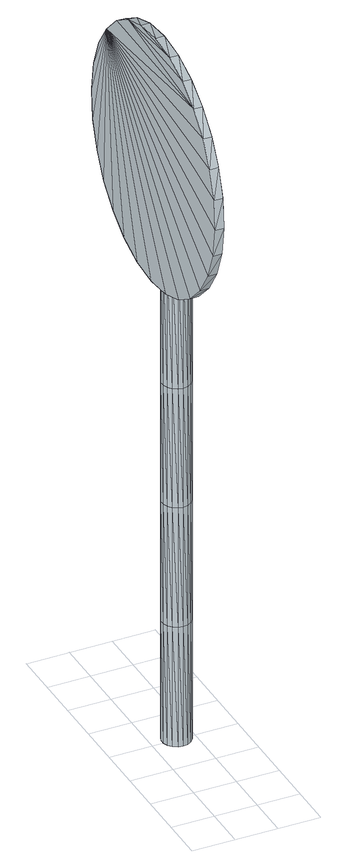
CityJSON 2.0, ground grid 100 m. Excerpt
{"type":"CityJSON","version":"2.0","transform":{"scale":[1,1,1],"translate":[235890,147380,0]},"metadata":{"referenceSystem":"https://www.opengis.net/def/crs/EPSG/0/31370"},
"CityObjects":{
"object1":{"type":"GenericCityObject","attributes":{"cluster":84,"mean_distance_to_centroid":0.188,"new_centroid_x":235839.93,"new_centroid_y":147764.51,"mean_distance_to_camera":11.03,"H1":0,"H2":0,"Z_final":109.34,"cluster2":-1,"proj_x":235837.95,"proj_y":147767.42,"id_line":53481,"bearing_l":235.69,"distance":3.52,"orientation":"left","G_obj":55.69},"geometry":[{"type":"MultiSurface","lod":"2","boundaries":[[[0,1,2]],[[2,1,3]],[[3,1,4]],[[4,1,5]],[[5,1,6]],[[1,7,6]],[[1,8,7]],[[1,9,8]],[[1,10,9]],[[1,11,10]],[[1,12,11]],[[1,13,12]],[[1,14,13]],[[15,14,1]],[[16,15,1]],[[17,16,1]],[[18,17,1]],[[0,18,1]],[[19,20,0]],[[19,0,2]],[[21,19,2]],[[21,2,3]],[[21,3,22]],[[22,3,4]],[[22,4,23]],[[23,4,5]],[[23,5,24]],[[24,5,6]],[[24,6,25]],[[25,6,7]],[[25,7,26]],[[26,7,8]],[[26,8,27]],[[8,9,27]],[[27,9,28]],[[9,10,28]],[[10,29,28]],[[10,11,29]],[[11,30,29]],[[11,12,30]],[[30,12,31]],[[31,12,13]],[[31,13,32]],[[32,13,14]],[[32,14,33]],[[33,14,15]],[[33,15,34]],[[34,15,16]],[[34,16,35]],[[35,16,17]],[[36,35,17]],[[18,36,17]],[[20,36,18]],[[20,18,0]],[[37,38,20]],[[37,20,19]],[[39,37,19]],[[21,39,19]],[[39,21,40]],[[40,21,22]],[[40,22,41]],[[41,22,23]],[[41,23,42]],[[42,23,24]],[[42,24,43]],[[43,24,25]],[[43,25,44]],[[44,25,26]],[[26,45,44]],[[26,27,45]],[[27,46,45]],[[27,28,46]],[[28,47,46]],[[28,29,47]],[[47,29,48]],[[29,30,48]],[[48,30,49]],[[49,30,31]],[[49,31,50]],[[50,31,32]],[[50,32,51]],[[51,32,33]],[[51,33,52]],[[52,33,34]],[[52,34,53]],[[53,34,35]],[[54,53,35]],[[54,35,36]],[[38,54,36]],[[38,36,20]],[[55,56,38]],[[55,38,37]],[[57,55,37]],[[57,37,39]],[[57,39,58]],[[58,39,40]],[[58,40,59]],[[59,40,41]],[[59,41,60]],[[60,41,42]],[[60,42,61]],[[61,42,43]],[[61,43,62]],[[62,43,44]],[[44,63,62]],[[44,45,63]],[[45,64,63]],[[45,46,64]],[[46,65,64]],[[46,47,65]],[[47,66,65]],[[47,48,66]],[[66,48,67]],[[67,48,49]],[[67,49,68]],[[68,49,50]],[[68,50,69]],[[69,50,51]],[[69,51,70]],[[70,51,52]],[[70,52,71]],[[71,52,53]],[[72,71,53]],[[72,53,54]],[[56,72,54]],[[56,54,38]],[[73,74,56]],[[73,56,55]],[[75,73,55]],[[75,55,57]],[[75,57,76]],[[76,57,58]],[[76,58,77]],[[77,58,59]],[[77,59,78]],[[78,59,60]],[[78,60,79]],[[79,60,61]],[[79,61,80]],[[80,61,62]],[[62,81,80]],[[62,63,81]],[[63,82,81]],[[63,64,82]],[[64,83,82]],[[64,65,83]],[[65,84,83]],[[65,66,84]],[[84,66,85]],[[85,66,67]],[[85,67,86]],[[86,67,68]],[[86,68,87]],[[87,68,69]],[[87,69,88]],[[88,69,70]],[[88,70,89]],[[89,70,71]],[[90,89,71]],[[90,71,72]],[[74,90,72]],[[74,72,56]],[[91,92,74]],[[91,74,73]],[[93,91,73]],[[93,73,75]],[[93,75,94]],[[94,75,76]],[[94,76,95]],[[95,76,77]],[[95,77,96]],[[96,77,78]],[[96,78,97]],[[97,78,79]],[[97,79,98]],[[98,79,80]],[[80,99,98]],[[80,81,99]],[[81,100,99]],[[81,82,100]],[[82,101,100]],[[82,83,101]],[[83,102,101]],[[83,84,102]],[[102,84,103]],[[103,84,85]],[[103,85,104]],[[104,85,86]],[[104,86,105]],[[105,86,87]],[[105,87,106]],[[106,87,88]],[[106,88,107]],[[107,88,89]],[[108,107,89]],[[108,89,90]],[[92,108,90]],[[92,90,74]],[[92,91,109]],[[91,93,109]],[[93,94,109]],[[94,95,109]],[[95,96,109]],[[109,96,97]],[[109,97,98]],[[109,98,99]],[[109,99,100]],[[109,100,101]],[[109,101,102]],[[109,102,103]],[[109,103,104]],[[105,109,104]],[[106,109,105]],[[107,109,106]],[[108,109,107]],[[92,109,108]],[[110,111,112]],[[113,112,114]],[[115,112,113]],[[116,112,115]],[[117,112,116]],[[118,112,117]],[[119,112,118]],[[120,112,119]],[[121,112,120]],[[122,112,121]],[[122,123,112]],[[123,110,112]],[[111,124,112]],[[124,125,112]],[[125,126,112]],[[126,127,112]],[[127,128,112]],[[128,129,112]],[[129,130,112]],[[130,131,112]],[[112,131,132]],[[131,133,132]],[[131,134,133]],[[133,134,135]],[[133,135,136]],[[135,137,136]],[[133,136,138]],[[136,139,138]],[[136,137,139]],[[137,140,139]],[[137,135,140]],[[135,141,140]],[[135,134,141]],[[134,142,141]],[[134,131,142]],[[131,143,142]],[[131,130,143]],[[143,130,144]],[[144,130,129]],[[144,129,145]],[[145,129,128]],[[145,128,146]],[[146,127,147]],[[147,127,126]],[[147,126,148]],[[148,126,125]],[[148,125,149]],[[149,125,124]],[[150,149,124]],[[150,124,111]],[[151,150,111]],[[151,111,110]],[[152,151,110]],[[152,110,123]],[[146,128,127]],[[153,123,122]],[[154,153,122]],[[154,122,121]],[[155,154,121]],[[155,121,120]],[[156,155,120]],[[156,120,119]],[[157,156,119]],[[157,119,118]],[[157,118,158]],[[158,118,117]],[[158,117,159]],[[153,152,123]],[[159,117,116]],[[159,116,160]],[[160,116,115]],[[160,115,161]],[[161,115,113]],[[161,113,162]],[[162,113,114]],[[162,114,163]],[[163,114,112]],[[163,112,164]],[[164,112,132]],[[132,165,164]],[[132,133,165]],[[133,138,165]],[[138,139,140]],[[161,162,163]],[[160,161,163]],[[159,160,163]],[[158,159,163]],[[157,158,163]],[[156,157,163]],[[155,156,163]],[[154,155,163]],[[153,154,163]],[[153,163,152]],[[152,163,151]],[[151,163,150]],[[150,163,149]],[[149,163,148]],[[148,163,147]],[[147,163,146]],[[146,163,145]],[[145,163,144]],[[144,163,143]],[[143,163,142]],[[163,164,142]],[[142,164,165]],[[142,165,141]],[[165,140,141]],[[165,138,140]],[[166,167,168]],[[168,167,169]],[[170,168,169]],[[170,169,171]],[[170,171,172]],[[172,171,173]],[[172,173,174]],[[174,173,175]],[[174,175,176]],[[176,175,177]],[[176,177,178]],[[178,177,179]],[[178,179,180]],[[180,179,181]],[[180,181,182]],[[182,181,183]],[[182,183,184]],[[184,183,185]],[[184,185,186]],[[186,185,187]],[[186,187,188]],[[188,187,189]],[[188,189,190]],[[190,189,191]],[[192,190,191]],[[192,191,193]],[[194,192,193]],[[194,193,195]],[[196,194,195]],[[196,195,197]],[[198,196,197]],[[198,197,199]],[[200,198,199]],[[200,199,201]],[[202,200,201]],[[202,201,203]],[[204,202,203]],[[204,203,205]],[[206,204,205]],[[206,205,207]],[[208,206,207]],[[208,207,209]],[[210,208,209]],[[210,209,211]],[[212,210,211]],[[212,211,213]],[[214,212,213]],[[214,213,215]],[[216,214,215]],[[216,215,217]],[[216,217,218]],[[218,217,219]],[[218,219,220]],[[220,219,221]],[[220,221,222]],[[222,221,223]],[[222,223,224]],[[224,223,225]],[[224,225,226]],[[226,225,227]],[[226,227,228]],[[228,227,229]],[[228,229,230]],[[230,229,231]],[[230,231,232]],[[232,231,233]],[[232,233,234]],[[234,233,235]],[[234,235,236]],[[236,235,237]],[[236,237,238]],[[238,237,239]],[[240,238,239]],[[240,239,241]],[[240,241,242]],[[242,241,243]],[[243,244,242]],[[243,245,244]],[[244,245,246]],[[246,245,247]],[[246,247,248]],[[248,247,249]],[[248,249,250]],[[250,249,251]],[[250,251,252]],[[252,251,253]],[[252,253,254]],[[254,253,255]],[[254,255,256]],[[256,255,257]],[[256,257,258]],[[258,257,259]],[[258,259,260]],[[260,259,261]],[[260,261,262]],[[262,261,263]],[[262,263,264]],[[264,263,265]],[[264,265,266]],[[266,265,267]],[[266,267,268]],[[268,267,269]],[[269,270,268]],[[269,271,270]],[[271,272,270]],[[271,273,272]],[[273,274,272]],[[273,275,274]],[[275,276,274]],[[275,277,276]],[[277,278,276]],[[277,279,278]],[[279,280,278]],[[279,281,280]],[[281,282,280]],[[281,283,282]],[[283,284,282]],[[283,285,284]],[[285,286,284]],[[285,287,286]],[[287,288,286]],[[287,289,288]],[[289,290,288]],[[289,291,290]],[[290,291,292]],[[292,291,293]],[[292,293,294]],[[294,293,295]],[[294,295,296]],[[296,295,297]],[[296,297,298]],[[298,297,299]],[[298,299,300]],[[300,299,301]],[[300,301,302]],[[302,301,303]],[[302,303,304]],[[304,303,305]],[[304,305,306]],[[306,305,307]],[[306,307,308]],[[308,307,309]],[[308,309,310]],[[310,309,311]],[[310,311,312]],[[312,311,313]],[[313,166,312]],[[313,167,166]],[[169,167,313]],[[169,313,171]],[[171,313,311]],[[173,171,311]],[[173,311,309]],[[175,173,309]],[[175,309,307]],[[177,175,307]],[[177,307,305]],[[179,177,305]],[[179,305,303]],[[181,179,303]],[[181,303,301]],[[183,181,301]],[[183,301,299]],[[183,299,297]],[[185,183,297]],[[185,297,295]],[[187,185,295]],[[187,295,293]],[[189,187,293]],[[189,293,291]],[[189,291,289]],[[189,289,287]],[[191,189,287]],[[191,287,285]],[[193,191,285]],[[195,193,285]],[[195,285,283]],[[197,195,283]],[[199,197,283]],[[201,199,283]],[[201,283,281]],[[203,201,281]],[[205,203,281]],[[205,281,279]],[[205,279,207]],[[207,279,209]],[[209,279,277]],[[209,277,211]],[[211,277,275]],[[211,275,213]],[[213,275,273]],[[213,273,215]],[[215,273,271]],[[215,271,217]],[[217,271,219]],[[219,271,269]],[[219,269,221]],[[221,269,223]],[[223,269,267]],[[223,267,225]],[[225,267,265]],[[225,265,227]],[[227,265,263]],[[227,263,229]],[[229,263,261]],[[229,261,231]],[[231,261,259]],[[231,259,257]],[[231,257,233]],[[233,257,255]],[[233,255,235]],[[235,255,253]],[[235,253,237]],[[253,251,237]],[[237,251,249]],[[237,249,239]],[[249,247,239]],[[239,247,245]],[[239,245,241]],[[241,245,243]],[[240,242,244]],[[168,312,166]],[[170,312,168]],[[170,310,312]],[[172,310,170]],[[172,308,310]],[[174,308,172]],[[174,306,308]],[[176,306,174]],[[176,304,306]],[[178,304,176]],[[178,302,304]],[[180,302,178]],[[180,300,302]],[[182,300,180]],[[182,298,300]],[[182,296,298]],[[184,296,182]],[[184,294,296]],[[186,294,184]],[[186,292,294]],[[188,292,186]],[[188,290,292]],[[188,288,290]],[[188,286,288]],[[190,286,188]],[[190,284,286]],[[192,284,190]],[[194,284,192]],[[194,282,284]],[[196,282,194]],[[198,282,196]],[[200,282,198]],[[200,280,282]],[[202,280,200]],[[204,280,202]],[[204,278,280]],[[204,206,278]],[[206,208,278]],[[208,276,278]],[[208,210,276]],[[210,274,276]],[[210,212,274]],[[212,272,274]],[[212,214,272]],[[214,270,272]],[[214,216,270]],[[216,218,270]],[[218,268,270]],[[218,220,268]],[[220,222,268]],[[222,266,268]],[[222,224,266]],[[224,264,266]],[[224,226,264]],[[226,262,264]],[[226,228,262]],[[228,260,262]],[[228,230,260]],[[230,258,260]],[[230,256,258]],[[230,232,256]],[[232,254,256]],[[232,234,254]],[[234,252,254]],[[234,236,252]],[[252,236,250]],[[236,248,250]],[[236,238,248]],[[248,238,246]],[[238,244,246]],[[238,240,244]],[[314,315,316]],[[316,315,317]],[[318,316,317]],[[318,317,319]],[[318,319,320]],[[320,319,321]],[[320,321,322]],[[322,321,323]],[[322,323,324]],[[324,323,325]],[[324,325,326]],[[326,325,327]],[[326,327,328]],[[328,327,329]],[[328,329,330]],[[330,329,331]],[[330,331,332]],[[332,331,333]],[[332,333,334]],[[334,333,335]],[[334,335,336]],[[336,335,337]],[[336,337,338]],[[338,337,339]],[[340,338,339]],[[340,339,341]],[[342,340,341]],[[342,341,343]],[[344,342,343]],[[344,343,345]],[[346,344,345]],[[346,345,347]],[[348,346,347]],[[348,347,349]],[[350,348,349]],[[350,349,351]],[[352,350,351]],[[352,351,353]],[[354,352,353]],[[354,353,355]],[[356,354,355]],[[356,355,357]],[[358,356,357]],[[358,357,359]],[[360,358,359]],[[360,359,361]],[[362,360,361]],[[362,361,363]],[[364,362,363]],[[364,363,365]],[[364,365,366]],[[366,365,367]],[[366,367,368]],[[368,367,369]],[[368,369,370]],[[370,369,371]],[[370,371,372]],[[372,371,373]],[[372,373,374]],[[374,373,375]],[[374,375,376]],[[376,375,377]],[[376,377,378]],[[378,377,379]],[[378,379,380]],[[380,379,381]],[[380,381,382]],[[382,381,383]],[[382,383,384]],[[384,383,385]],[[384,385,386]],[[386,385,387]],[[388,386,387]],[[388,387,389]],[[388,389,390]],[[390,389,391]],[[391,392,390]],[[391,393,392]],[[392,393,394]],[[394,393,395]],[[394,395,396]],[[396,395,397]],[[396,397,398]],[[398,397,399]],[[398,399,400]],[[400,399,401]],[[400,401,402]],[[402,401,403]],[[402,403,404]],[[404,403,405]],[[404,405,406]],[[406,405,407]],[[406,407,408]],[[408,407,409]],[[408,409,410]],[[410,409,411]],[[410,411,412]],[[412,411,413]],[[412,413,414]],[[414,413,415]],[[414,415,416]],[[416,415,417]],[[417,418,416]],[[417,419,418]],[[419,420,418]],[[419,421,420]],[[421,422,420]],[[421,423,422]],[[423,424,422]],[[423,425,424]],[[425,426,424]],[[425,427,426]],[[427,428,426]],[[427,429,428]],[[429,430,428]],[[429,431,430]],[[431,432,430]],[[431,433,432]],[[433,434,432]],[[433,435,434]],[[435,436,434]],[[435,437,436]],[[437,438,436]],[[437,439,438]],[[438,439,440]],[[440,439,441]],[[440,441,442]],[[442,441,443]],[[442,443,444]],[[444,443,445]],[[444,445,446]],[[446,445,447]],[[446,447,448]],[[448,447,449]],[[448,449,450]],[[450,449,451]],[[450,451,452]],[[452,451,453]],[[452,453,454]],[[454,453,455]],[[454,455,456]],[[456,455,457]],[[456,457,458]],[[458,457,459]],[[458,459,460]],[[460,459,461]],[[461,314,460]],[[461,315,314]],[[317,315,461]],[[317,461,319]],[[319,461,459]],[[321,319,459]],[[321,459,457]],[[323,321,457]],[[323,457,455]],[[325,323,455]],[[325,455,453]],[[327,325,453]],[[327,453,451]],[[329,327,451]],[[329,451,449]],[[331,329,449]],[[331,449,447]],[[331,447,445]],[[333,331,445]],[[333,445,443]],[[335,333,443]],[[335,443,441]],[[337,335,441]],[[337,441,439]],[[337,439,437]],[[337,437,435]],[[339,337,435]],[[339,435,433]],[[341,339,433]],[[343,341,433]],[[343,433,431]],[[345,343,431]],[[347,345,431]],[[349,347,431]],[[349,431,429]],[[351,349,429]],[[353,351,429]],[[353,429,427]],[[353,427,355]],[[355,427,357]],[[357,427,425]],[[357,425,359]],[[359,425,423]],[[359,423,361]],[[361,423,421]],[[361,421,363]],[[363,421,419]],[[363,419,365]],[[365,419,367]],[[367,419,417]],[[367,417,369]],[[369,417,371]],[[371,417,415]],[[371,415,373]],[[373,415,413]],[[373,413,375]],[[375,413,411]],[[375,411,377]],[[377,411,409]],[[377,409,379]],[[379,409,407]],[[379,407,405]],[[379,405,381]],[[381,405,403]],[[381,403,383]],[[383,403,401]],[[383,401,385]],[[401,399,385]],[[385,399,397]],[[385,397,387]],[[397,395,387]],[[387,395,393]],[[387,393,389]],[[389,393,391]],[[388,390,392]],[[316,460,314]],[[318,460,316]],[[318,458,460]],[[320,458,318]],[[320,456,458]],[[322,456,320]],[[322,454,456]],[[324,454,322]],[[324,452,454]],[[326,452,324]],[[326,450,452]],[[328,450,326]],[[328,448,450]],[[330,448,328]],[[330,446,448]],[[330,444,446]],[[332,444,330]],[[332,442,444]],[[334,442,332]],[[334,440,442]],[[336,440,334]],[[336,438,440]],[[336,436,438]],[[336,434,436]],[[338,434,336]],[[338,432,434]],[[340,432,338]],[[342,432,340]],[[342,430,432]],[[344,430,342]],[[346,430,344]],[[348,430,346]],[[348,428,430]],[[350,428,348]],[[352,428,350]],[[352,426,428]],[[352,354,426]],[[354,356,426]],[[356,424,426]],[[356,358,424]],[[358,422,424]],[[358,360,422]],[[360,420,422]],[[360,362,420]],[[362,418,420]],[[362,364,418]],[[364,366,418]],[[366,416,418]],[[366,368,416]],[[368,370,416]],[[370,414,416]],[[370,372,414]],[[372,412,414]],[[372,374,412]],[[374,410,412]],[[374,376,410]],[[376,408,410]],[[376,378,408]],[[378,406,408]],[[378,404,406]],[[378,380,404]],[[380,402,404]],[[380,382,402]],[[382,400,402]],[[382,384,400]],[[400,384,398]],[[384,396,398]],[[384,386,396]],[[396,386,394]],[[386,392,394]],[[386,388,392]]]}]}
},
"vertices":[
[59,339,2],[59,305,2],[71,337,2],[81,331,2],[88,322,2],[92,311,2],[92,300,2],[88,289,2],[81,280,2],[71,274,2],[59,272,2],[48,274,2],[38,280,2],[30,289,2],[26,300,2],[26,311,2],[30,322,2],[38,331,2],[48,337,2],[71,337,300],[59,339,300],[81,331,300],[88,322,300],[92,311,300],[92,300,300],[88,289,300],[81,280,300],[71,274,300],[59,272,300],[48,274,300],[38,280,300],[30,289,300],[26,300,300],[26,311,300],[30,322,300],[38,331,300],[48,337,300],[71,337,598],[59,339,598],[81,331,598],[88,322,598],[92,311,598],[92,300,598],[88,289,598],[81,280,598],[71,274,598],[59,272,598],[48,274,598],[38,280,598],[30,289,598],[26,300,598],[26,311,598],[30,322,598],[38,331,598],[48,337,598],[71,337,895],[59,339,895],[81,331,895],[88,322,895],[92,311,895],[92,300,895],[88,289,895],[81,280,895],[71,274,895],[59,272,895],[48,274,895],[38,280,895],[30,289,895],[26,300,895],[26,311,895],[30,322,895],[38,331,895],[48,337,895],[71,337,1193],[59,339,1193],[81,331,1193],[88,322,1193],[92,311,1193],[92,300,1193],[88,289,1193],[81,280,1193],[71,274,1193],[59,272,1193],[48,274,1193],[38,280,1193],[30,289,1193],[26,300,1193],[26,311,1193],[30,322,1193],[38,331,1193],[48,337,1193],[71,337,1491],[59,339,1491],[81,331,1491],[88,322,1491],[92,311,1491],[92,300,1491],[88,289,1491],[81,280,1491],[71,274,1491],[59,272,1491],[48,274,1491],[38,280,1491],[30,289,1491],[26,300,1491],[26,311,1491],[30,322,1491],[38,331,1491],[48,337,1491],[59,305,1491],[24,179,1185],[24,123,1221],[33,547,1645],[31,606,1525],[32,583,1589],[30,614,1456],[29,606,1387],[28,583,1324],[26,547,1268],[25,500,1221],[25,444,1185],[24,381,1162],[24,312,1154],[23,243,1162],[25,76,1268],[26,41,1324],[27,18,1387],[28,10,1456],[29,18,1525],[30,41,1589],[31,76,1645],[32,123,1692],[34,500,1692],[34,444,1727],[33,179,1727],[34,243,1750],[34,381,1750],[34,312,1758],[13,381,1750],[13,312,1758],[13,243,1750],[12,179,1728],[11,123,1692],[10,76,1645],[9,41,1589],[8,18,1526],[7,10,1457],[6,18,1387],[5,41,1324],[4,76,1268],[3,123,1221],[3,179,1185],[3,243,1163],[3,312,1155],[3,381,1163],[4,444,1185],[5,501,1221],[5,547,1268],[7,583,1324],[8,606,1387],[9,614,1457],[10,606,1526],[11,583,1589],[12,547,1645],[13,501,1692],[13,444,1728],[16,416,1304],[16,416,1265],[50,415,1304],[50,415,1265],[49,396,1304],[49,396,1265],[71,388,1304],[71,388,1265],[75,386,1304],[75,386,1265],[78,385,1304],[78,385,1265],[82,383,1304],[82,383,1265],[85,381,1304],[85,381,1265],[88,379,1304],[88,379,1265],[92,377,1304],[92,377,1265],[95,375,1304],[95,375,1265],[105,368,1304],[105,368,1265],[107,365,1304],[107,365,1265],[110,363,1304],[110,363,1265],[112,360,1304],[112,360,1265],[113,356,1304],[113,356,1265],[114,353,1304],[114,353,1265],[115,350,1304],[115,350,1265],[115,346,1304],[115,346,1265],[114,311,1304],[114,311,1265],[112,292,1304],[112,292,1265],[111,287,1304],[111,287,1265],[109,282,1304],[109,282,1265],[107,278,1304],[107,278,1265],[105,274,1304],[105,274,1265],[101,270,1304],[101,270,1265],[98,267,1304],[98,267,1265],[94,264,1304],[94,264,1265],[93,263,1304],[93,263,1265],[89,261,1304],[89,261,1265],[84,259,1304],[84,259,1265],[79,257,1304],[79,257,1265],[74,255,1304],[74,255,1265],[69,254,1304],[69,254,1265],[63,254,1304],[63,254,1265],[58,254,1304],[58,254,1265],[46,253,1304],[46,253,1265],[44,228,1304],[44,228,1265],[15,227,1304],[15,227,1265],[16,258,1304],[16,258,1265],[36,272,1304],[36,272,1265],[52,271,1304],[52,271,1265],[56,271,1304],[56,271,1265],[59,271,1304],[59,271,1265],[63,272,1304],[63,272,1265],[66,272,1304],[66,272,1265],[69,273,1304],[69,273,1265],[73,273,1304],[73,273,1265],[76,274,1304],[76,274,1265],[79,275,1304],[79,275,1265],[81,277,1304],[81,277,1265],[84,279,1304],[84,279,1265],[86,281,1304],[86,281,1265],[87,284,1304],[87,284,1265],[88,287,1304],[88,287,1265],[89,290,1304],[89,290,1265],[91,309,1304],[91,309,1265],[91,346,1304],[91,346,1265],[90,348,1304],[90,348,1265],[90,350,1304],[90,350,1265],[89,352,1304],[89,352,1265],[88,354,1304],[88,354,1265],[86,356,1304],[86,356,1265],[85,358,1304],[85,358,1265],[83,359,1304],[83,359,1265],[80,360,1304],[80,360,1265],[78,361,1304],[78,361,1265],[76,362,1304],[76,362,1265],[74,363,1304],[74,363,1265],[71,364,1304],[71,364,1265],[69,364,1304],[69,364,1265],[66,365,1304],[66,365,1265],[46,369,1304],[46,369,1265],[22,382,1304],[22,382,1265],[24,416,1473],[24,416,1434],[58,415,1473],[58,415,1434],[57,396,1473],[57,396,1434],[79,388,1473],[79,388,1434],[83,386,1473],[83,386,1434],[86,385,1473],[86,385,1434],[90,383,1473],[90,383,1434],[93,381,1473],[93,381,1434],[96,379,1473],[96,379,1434],[100,377,1473],[100,377,1434],[103,375,1473],[103,375,1434],[113,368,1473],[113,368,1434],[115,365,1473],[115,365,1434],[118,363,1473],[118,363,1434],[120,360,1473],[120,360,1434],[121,356,1473],[121,356,1434],[122,353,1473],[122,353,1434],[123,350,1473],[123,350,1434],[123,346,1473],[123,346,1434],[123,311,1473],[123,311,1434],[120,292,1473],[120,292,1434],[119,287,1473],[119,287,1434],[118,282,1473],[118,282,1434],[115,278,1473],[115,278,1434],[113,274,1473],[113,274,1434],[109,270,1473],[109,270,1434],[106,267,1473],[106,267,1434],[102,264,1473],[102,264,1434],[101,263,1473],[101,263,1434],[97,261,1473],[97,261,1434],[92,259,1473],[92,259,1434],[87,257,1473],[87,257,1434],[82,255,1473],[82,255,1434],[77,254,1473],[77,254,1434],[72,254,1473],[72,254,1434],[66,254,1473],[66,254,1434],[54,253,1473],[54,253,1434],[52,228,1473],[52,228,1434],[23,227,1473],[23,227,1434],[24,258,1473],[24,258,1434],[44,272,1473],[44,272,1434],[61,271,1473],[61,271,1434],[64,271,1473],[64,271,1434],[67,271,1473],[67,271,1434],[71,272,1473],[71,272,1434],[74,272,1473],[74,272,1434],[77,273,1473],[77,273,1434],[81,273,1473],[81,273,1434],[84,274,1473],[84,274,1434],[87,275,1473],[87,275,1434],[90,277,1473],[90,277,1434],[92,279,1473],[92,279,1434],[94,281,1473],[94,281,1434],[95,284,1473],[95,284,1434],[96,287,1473],[96,287,1434],[97,290,1473],[97,290,1434],[99,309,1473],[99,309,1434],[99,346,1473],[99,346,1434],[98,348,1473],[98,348,1434],[98,350,1473],[98,350,1434],[97,352,1473],[97,352,1434],[96,354,1473],[96,354,1434],[94,356,1473],[94,356,1434],[93,358,1473],[93,358,1434],[91,359,1473],[91,359,1434],[88,360,1473],[88,360,1434],[86,361,1473],[86,361,1434],[84,362,1473],[84,362,1434],[82,363,1473],[82,363,1434],[79,364,1473],[79,364,1434],[77,364,1473],[77,364,1434],[74,365,1473],[74,365,1434],[54,369,1473],[54,369,1434],[30,382,1473],[30,382,1434]
]}
